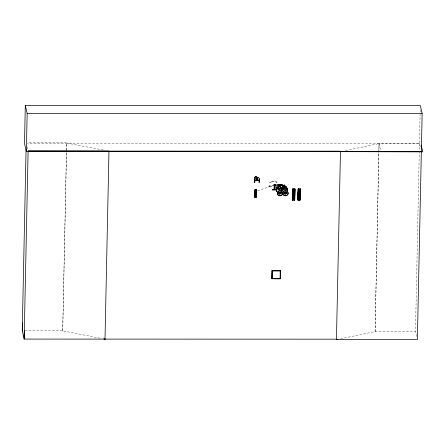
<?xml version="1.0" encoding="UTF-8"?>
<svg xmlns="http://www.w3.org/2000/svg" width="445" height="445" viewBox="0 0 445 445"><rect width="100%" height="100%" fill="white"/><g stroke="black" fill="none" stroke-linecap="round" stroke-linejoin="round"><path stroke-width="0.33" stroke-dasharray="2.23 1.67" d="M269.954 185.871C267.64 185.231 269.965 188.324 269.954 186.294C271.161 186.978 266.85 185.137 272.874 186.305M100.236 338.194L62.684 330.813L66.466 151.139M66.483 150.443L66.644 142.817L27.584 142.806M62.734 331.052L66.528 151.133M66.544 150.438L66.644 142.817M269.954 186.294L269.954 186.911M282.375 184.486L277.324 184.619L282.898 184.58M283.048 185.237L284.427 185.281L284.338 184.842L282.959 184.842M284.338 184.842L284.377 185.27M284.427 185.281L282.998 185.27M340.57 338.767L375.096 331.586L379.023 143.435L419.451 143.446L420.564 148.291M375.096 331.586L378.895 151.217M378.912 150.521L379.057 143.585L344.53 150.772M416.648 336.487L415.491 331.447L419.451 143.446M420.202 109.637L419.49 143.596L27.267 143.479M274.27 184.325C273.742 185.014 273.864 183.64 274.265 184.491M273.859 184.486L273.842 184.208M274.27 184.503L274.242 184.208M273.853 184.514L280.756 184.547L273.836 184.224M277.552 185.598L281.006 185.626L277.535 185.348M254.54 176.943C253.233 177.427 259.146 175.753 258.467 178.228M256.721 176.587L255.335 176.604L256.715 176.632L256.765 177.043L257.488 177.193L257.655 177.939L255.753 178.217L255.919 178.962L257.21 178.99L257.038 178.245L255.753 178.217M254.818 177.138L255.43 176.96M256.003 179.502C259.363 179.157 255.669 180.409 255.953 179.096L258.183 179.157L257.238 179.168L257.332 179.563M257.288 179.179L257.9 179.001L257.727 178.261L255.68 177.894L255.508 177.149L256.798 177.177L256.965 177.922L255.68 177.894M257.75 177.01L258.345 178L257.8 177.561L255.892 177.561M269.019 186.906L269.03 185.888M276.896 191.55L277.046 190.838A2.67 2.548 -12.9 0 0 276.918 191.534M278.642 186.16L278.937 185.943M278.737 186.082L279.071 186.271M279.46 188.491L279.254 188.819M278.976 192.796L279.187 192.368M279.549 188.763L279.655 188.819M279.154 192.819L279.165 192.463L281.056 191.728A2.67 2.548 -12.9 0 1 278.459 192.346M280.934 189.314L281.513 189.726C280.005 184.714 288.799 184.514 286.608 189.487M281.958 188.291L281.891 189.904M282.158 189.186L282.136 190.482M284.372 185.938L284.199 186.316M284.294 186.01L284.249 186.088M284.589 186.105L284.216 186.288M284.817 188.636L285.15 188.825M284.717 192.919L284.661 192.463L286.552 191.734A2.67 2.548 -12.9 0 1 283.954 192.346M285.111 192.763L284.867 192.385M276.417 188.33L276.734 187.69M279.238 188.652L279.521 188.496M281.112 189.487C282.597 187.295 279.671 184.592 277.519 185.96M279.733 192.774L279.365 193.085L278.998 192.774M281.913 188.33L282.23 187.69M282.308 190.043L282.592 189.42L282.319 190.076M285.017 188.496L284.75 188.825M284.589 192.757L285.134 192.73M284.494 192.78L285.061 193.035L284.972 192.335M285.217 192.891L285.006 192.418M286.764 190.327L287.036 189.715M286.791 190.304L287.181 189.014L286.78 187.679M276.957 186.372L276.239 187.523L276.206 188.864M276.701 187.707C277.819 185.793 281.073 186.127 281.607 188.335M276.907 188.602C278.937 185.737 281.774 188.357 282.92 190.432M279.032 186.316L278.72 186.288M279.271 188.797L279.632 188.797M282.197 187.707L283.849 186.511L285.879 186.767M287.387 189.904C287.459 186.121 281.118 186.928 282.091 190.566M279.632 192.941L279.738 192.59M282.597 189.459L283.026 188.886M283.243 189.72L282.497 190.883A2.67 2.548 -12.9 0 1 287.409 190.26A2.626 2.509 -12.9 0 0 282.547 190.833M285.128 188.797L284.839 188.869M277.58 188.975A2.637 2.52 -12.9 0 1 281.958 190.11A2.631 2.514 -12.9 0 0 277.574 188.941L278.748 188.218L280.144 188.257M278.297 189.314L277.724 189.72A2.67 2.548 -12.9 0 1 281.913 190.254A2.626 2.509 -12.9 0 0 277.752 189.704M282.658 187.173L283.215 186.772M282.848 188.074L283.415 187.662M283.037 188.925C284.188 187.679 286.408 188.024 287.242 189.459M283.22 189.726L284.438 189.069L285.818 189.058M279.343 193.325L278.014 192.98L280.038 193.236L281.246 192.535M280.695 192.98L281.257 192.574M280.867 193.797L281.44 193.391M286.363 193.797L286.936 193.391A2.67 2.548 -12.9 0 1 283.704 193.792L284.355 194.053M256.442 178.489L257.544 178.128L256.743 178.584L257.727 179.046L256.465 178.667L255.847 179.007M282.998 185.226L279.31 185.381L280.617 185.098C276.451 184.925 282.775 184.008 282.542 185.226L279.961 185.226L279.877 184.853L282.453 184.853L281.234 185.103L282.592 185.409L280.005 185.426L278.854 185.226L278.77 184.853L282.914 184.853M278.286 189.314L280.322 189.058M278.498 190.215L279.143 189.959M283.599 188.513L284.945 188.168M283.782 189.314L284.433 189.058M280.283 191.244L279.644 191.5A2.631 2.514 -12.9 0 0 280.283 191.261M283.993 190.215L284.639 189.959M279.176 192.357L279.488 192.318M279.076 192.657L279.438 192.946L279.51 192.418M280.878 193.797L278.843 194.053M284.772 192.318L284.984 192.318M285.99 192.14L283.96 192.401A2.626 2.509 -12.9 0 0 286.53 191.756M286.374 193.797L284.338 194.053M257.594 190.822L268.991 186.839M283.065 185.504L277.541 185.515L283.109 185.554L282.853 184.586M284.833 193.291L286.752 192.574A2.614 2.498 -12.9 0 1 283.56 192.98A2.637 2.52 -12.9 0 0 286.719 192.552L285.534 193.241L283.51 192.98L284.149 193.225M24.992 330.802L62.684 330.813M375.063 331.43L415.491 331.447M280.762 184.402L273.859 184.291M277.558 185.454L281.006 185.487L277.53 185.487M269.948 186.516L273.453 186.55M254.89 178.551L258.133 178.617M254.585 177.522L257.827 177.544M284.361 185.632L285.05 185.715M283.96 192.396L284.655 192.479M279.16 192.479L278.464 192.401A2.626 2.509 -12.9 0 0 281.034 191.756M66.7 143.051L104.197 150.193M285.629 188.224L286.819 188.93M285.801 189.064L286.463 189.32M280.778 188.48L280.133 188.218L281.746 189.459M280.305 189.064L280.967 189.314M278.197 193.797L278.859 194.048M285.846 186.767L286.841 187.712M286.052 187.662L287.236 189.181L287.058 188.43M286.43 189.314L287.008 189.726L287.097 188.341M280.35 186.761L280.89 187.167M279.566 192.368L279.777 192.696M286.964 189.715L287.431 190.26M281.468 189.709L281.935 190.26M287.236 189.425L287.498 190.082M281.285 187.673L281.535 188.285L281.351 187.534M281.969 189.481L281.852 188.936M281.49 188.569L281.641 189.075M281.885 189.676L282.208 190.338A2.631 2.514 -12.9 0 1 284.566 186.561A2.631 2.514 -12.9 0 1 286.758 190.343M281.741 189.425L282.002 190.082L281.963 189.731M276.851 191.194L276.595 190.571L276.918 191.233A2.626 2.509 -12.9 0 1 276.679 190.627L276.851 191.372A2.614 2.498 -12.9 0 1 276.773 190.671M379.023 143.435L380.748 150.955M286.847 187.534L287.025 188.28M277.602 189.036A2.614 2.498 -12.9 0 1 281.946 190.16L281.774 189.325L281.846 189.97M257.238 179.124L257.377 179.58M257.088 179.446L256.259 179.43M255.341 176.559L255.48 177.021M254.128 177.077L254.373 178.145M27.19 146.906L27.963 150.443M287.342 189.976L287.264 189.32L287.448 190.16A2.614 2.498 -12.9 0 0 282.403 190.16M286.903 187.534L286.981 188.196M276.79 191.411L276.707 190.71A2.631 2.514 -12.9 0 0 276.84 191.372M276.979 188.719A2.626 2.509 -12.9 0 1 281.841 189.976M281.757 190.538A2.67 2.548 -12.9 0 0 276.918 188.597A2.631 2.514 -12.9 0 1 281.707 190.477M276.868 191.155A2.67 2.548 -12.9 0 1 276.612 190.538M277.546 185.999A2.626 2.509 -12.9 0 1 281.051 189.436M276.267 188.83A2.626 2.509 -12.9 0 1 276.996 186.399M276.284 188.908A2.626 2.509 -12.9 0 1 277.012 186.477A2.614 2.498 -12.9 0 0 276.217 188.257M281.641 191.984A2.631 2.514 -12.9 0 1 278.036 192.908M280.456 192.006A2.631 2.514 -12.9 0 1 278.453 192.262M276.495 188.43A2.631 2.514 -12.9 0 1 279.749 186.644A2.631 2.514 -12.9 0 1 281.54 189.731M281.613 191.929A2.614 2.498 -12.9 0 1 278.653 193.091M277.574 188.903A2.614 2.498 -12.9 0 1 281.913 190.026M281.646 192.062A2.614 2.498 -12.9 0 1 278.064 192.974A2.637 2.52 -12.9 0 0 281.652 192.029A2.626 2.509 -12.9 0 1 278.058 192.985M276.79 190.805A2.626 2.509 -12.9 0 0 276.868 191.456A2.614 2.498 -12.9 0 1 276.801 190.805A2.637 2.52 -12.9 0 0 276.846 191.417M277.597 189.03A2.626 2.509 -12.9 0 1 281.958 190.16M281.418 193.414A2.631 2.514 -12.9 0 1 278.242 193.814M276.974 191.628A2.631 2.514 -12.9 0 1 277.079 190.977M277.78 189.848A2.631 2.514 -12.9 0 1 281.902 190.371M281.424 193.341A2.67 2.548 -12.9 0 1 278.203 193.747M281.379 193.258A2.626 2.509 -12.9 0 1 278.208 193.658M276.946 191.478A2.626 2.509 -12.9 0 1 277.051 190.827M282.097 189.976A2.626 2.509 -12.9 0 1 284.772 187.462A2.626 2.509 -12.9 0 1 287.337 189.976M282.108 190.538A2.67 2.548 -12.9 0 1 284.75 187.323A2.631 2.514 -12.9 0 1 287.203 190.482M287.253 190.543A2.67 2.548 -12.9 0 0 284.75 187.323A2.631 2.514 -12.9 0 0 282.13 190.477M282.158 190.26A2.67 2.548 -12.9 0 1 284.544 186.427A2.67 2.548 -12.9 0 1 286.769 190.26M285.951 192.012A2.631 2.514 -12.9 0 1 283.949 192.262M282.18 190.187A2.626 2.509 -12.9 0 1 284.533 186.416A2.626 2.509 -12.9 0 1 286.719 190.193M286.714 192.513A2.637 2.52 -12.9 0 1 283.526 192.913M286.686 192.446A2.614 2.498 -12.9 0 1 283.526 192.846M282.369 190.026A2.614 2.498 -12.9 0 1 287.409 190.026M286.914 193.414A2.631 2.514 -12.9 0 1 283.738 193.814M282.575 190.977A2.631 2.514 -12.9 0 1 287.398 190.371M282.525 190.916A2.67 2.548 -12.9 0 1 287.414 190.304M286.919 193.341A2.67 2.548 -12.9 0 1 283.699 193.747M286.875 193.263A2.626 2.509 -12.9 0 1 283.704 193.658M254.19 177.177L254.562 177.327L254.19 177.177M257.928 177.255L258.306 177.405L257.928 177.255M285.779 191.244L285.139 191.5A2.631 2.514 -12.9 0 0 285.779 191.267M271.189 182.177L269.486 182.161L270.07 182.166A3.543 1.018 1.7 0 1 273.375 181.176A3.543 1.018 1.7 0 1 277.146 182.228L277.73 182.233L275.917 182.216L276.501 182.222A2.959 0.851 1.7 0 0 273.358 181.343A2.959 0.851 1.7 0 0 270.599 182.172L271.189 182.177M284.082 184.92L283.676 185.159L284.082 184.92M256.459 176.71L255.63 176.693L256.459 176.71M281.068 189.514A2.626 2.509 -12.9 0 0 277.563 186.077A2.614 2.498 -12.9 0 1 281.062 189.509M279.733 186.516A2.67 2.548 -12.9 0 0 276.434 188.318A2.626 2.509 -12.9 0 1 279.71 186.499A2.67 2.548 -12.9 0 1 281.552 189.642A2.626 2.509 -12.9 0 0 279.71 186.499M282.08 187A2.626 2.509 -12.9 0 0 282.964 190.438A2.614 2.498 -12.9 0 1 282.091 187.006A2.614 2.498 -12.9 0 1 285.673 186.088A2.626 2.509 -12.9 0 1 286.563 189.514A2.614 2.498 -12.9 0 0 285.673 186.088A2.626 2.509 -12.9 0 0 282.08 187M287.442 190.076A2.637 2.52 -12.9 0 0 282.364 190.071A2.637 2.52 -12.9 0 1 287.453 190.11"/><path stroke-width="0.67" d="M272.396 189.882L272.385 189.598L276.612 189.704L272.396 189.887L276.601 189.904M272.385 189.609L276.606 189.754M22.306 331.041L22.417 322.864M24.264 330.902L24.147 339.079L336.515 339.173L336.509 339.613L337.861 339.335M26.066 149.743L22.25 330.802L24.147 339.079L28.107 151.083L340.475 151.172L336.448 339.613L417.371 339.635L422.149 113.586L420.291 105.482L25.304 105.365L24.503 143.479L26.361 151.589L421.348 151.706L108.958 151.545M26.361 151.589L27.162 113.469L25.304 105.365M104.998 339.546L108.969 151.105L28.113 150.927M280.472 270.61L280.317 278.759L271.901 278.759L272.056 270.61L280.489 270.677L272.056 270.61M271.901 278.759L272.067 270.677M272.284 270.833L272.14 278.531L280.089 278.537L280.233 270.838L272.284 270.833L280.233 270.838M272.524 185.626L276.718 185.576M274.059 189.676L274.181 185.632M274.381 185.576L274.276 189.681L274.337 185.637M274.331 187.807C275.511 187.962 273.831 187.15 274.721 187.484M275.088 185.643L274.954 189.681M255.03 189.781L254.796 197.079L256.381 197.107L256.654 189.809L255.03 189.781L255.525 189.787L255.28 197.09L254.801 197.085L255.124 189.731L255.424 189.77L255.28 197.09M254.979 197.085L255.052 189.787M255.007 197.085L255.302 189.787M255.102 197.085L255.408 189.754M255.38 197.029L255.808 197.035M256.648 189.809L256.159 189.804L255.931 197.102L256.298 197.074M256.537 189.787L256.203 197.107M256.109 197.102L256.381 189.804M295.035 189.058L294.679 200L295.063 189.053L292.632 189.019L292.287 199.966L294.707 200M292.688 199.966L293.016 199.972L293.372 189.03L292.715 199.972L292.415 199.939L292.777 188.941M292.599 199.966L292.793 188.997L293.194 188.98L292.827 199.944M292.699 199.966L293.038 189.025M293.338 189.03L292.988 199.977M294.023 199.994L294.479 189.003L294.29 199.994M294.479 189.003L293.978 199.994M294.735 189.053L294.429 199.994M300.547 189.058L300.175 200.005L300.559 189.058L298.128 189.019L297.783 199.966L300.203 200M298.45 189.03L297.928 199.916M298.272 188.941L298.211 199.972L298.69 188.98L298.5 199.972L298.695 189.003M298.462 199.972L298.834 189.036M299.474 199.994L300.03 199.95L300.375 188.964L299.763 200L299.869 189.053L299.496 199.994L299.819 189.047L300.28 189.058L299.924 200M299.974 189.003L299.646 199.966M254.974 178.473L254.568 182.506L254.929 178.406M255.246 180.269L255.335 180.347M258.645 180.381L258.717 180.459M259.413 178.562L259.235 182.595M259.196 178.495L259.012 182.533M259.068 180.386L254.979 180.381M259.035 180.659L258.984 180.342M255.291 197.085L254.818 197.085M294.534 199.95L294.123 199.944L294.484 189.025M298.484 199.977L298.195 199.972M254.913 178.462L254.801 182.511M27.162 113.469L422.149 113.586M271.884 278.692L280.317 278.759M340.47 151.617L422.75 151.795L421.215 145.098M256.515 190.516L255.107 190.499M254.924 196.312L256.326 196.323M292.465 198.804L294.568 198.826M297.961 198.809L300.064 198.832M282.575 193.225A2.614 2.498 -12.9 0 0 278.709 191.055A2.614 2.498 -12.9 0 0 278.615 195.394A2.614 2.498 -12.9 0 0 282.575 193.225L282.636 193.252M274.899 185.637L274.776 189.676M103.646 338.845L105.009 339.101M254.863 180.303L254.857 180.442M254.941 180.575L258.973 180.548M300.336 190.076L298.233 190.054M300.314 190.816L298.211 190.794M300.28 191.929L298.172 191.906M300.247 192.913L298.144 192.891M300.214 194.026L298.111 194.003M294.84 190.071L292.738 190.048M294.818 190.816L292.715 190.794M294.785 191.923L292.676 191.901M294.751 192.913L292.649 192.891M294.718 194.02L292.615 193.998M298.284 188.975L297.911 199.939L298.306 188.997M255.436 192.663C255.792 193.814 256.376 191.856 255.436 192.663M288.126 193.275L288.11 193.28A2.637 2.52 -12.9 0 1 284.11 195.466A2.637 2.52 -12.9 0 1 284.205 191.089A2.614 2.498 -12.9 0 1 288.071 193.23A2.614 2.498 -12.9 0 1 284.11 195.394A2.614 2.498 -12.9 0 1 284.205 191.055A2.637 2.52 -12.9 0 1 288.104 193.28M256.492 190.983L255.085 190.966L256.498 191.011M256.465 191.723L255.063 191.706L256.465 191.723M256.448 192.379L255.041 192.362L256.454 192.407M256.42 193.119L255.018 193.108L256.42 193.119M278.62 195.455A2.631 2.514 -12.9 0 0 282.603 193.275A2.631 2.514 -12.9 0 0 278.709 191.089A2.631 2.514 -12.9 0 0 278.62 195.455"/></g></svg>
